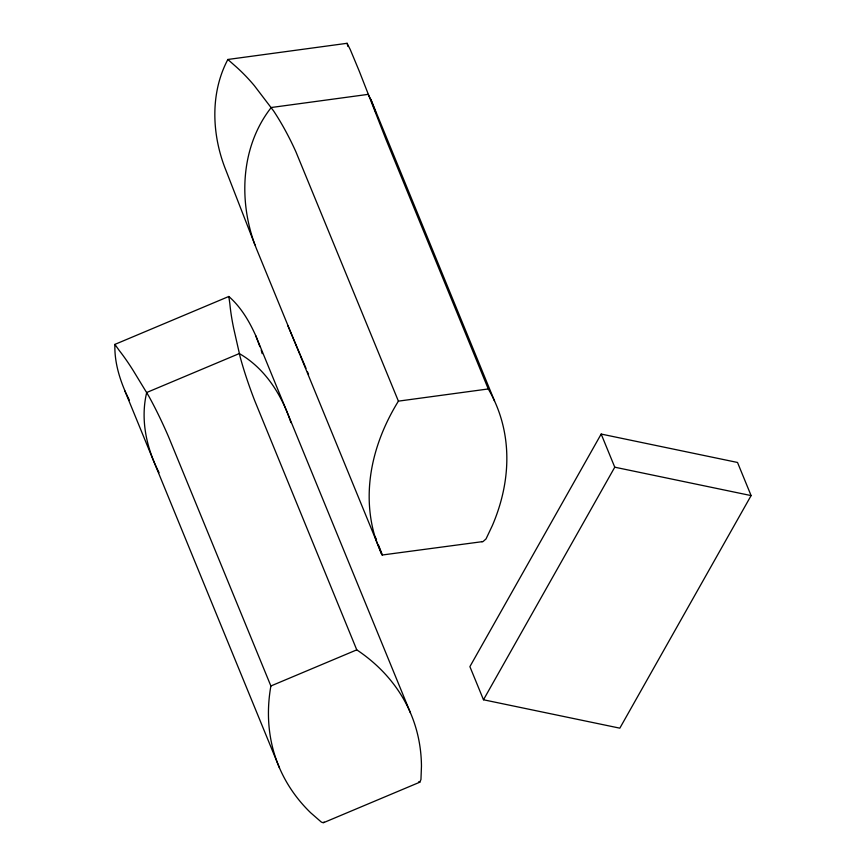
<?xml version="1.0" encoding="UTF-8"?>
<svg xmlns="http://www.w3.org/2000/svg" width="866" height="866" viewBox="0 0 866 866"><rect width="100%" height="100%" fill="white"/><g stroke="black" fill="none" stroke-linecap="round" stroke-linejoin="round"><path stroke-width="1.3" d="M227.866 59.473C209.799 93.431 211.834 135.453 225.95 170.364L256.585 249.094L382.133 555.019L483.033 541.564L486.01 538.955L492.332 525.619A250.555 182.953 -22.3 0 0 488.272 388.953L386.009 139.545L359.358 71.413A568.648 3.118 68 0 0 350.232 49.514L347.082 43.3L227.866 59.473L234.35 65.231A568.648 243.151 -81.9 0 1 254.344 85.658L273.559 110.87A545.461 254.149 -78.1 0 1 295.891 151.766L398.403 401.142A250.555 182.953 -22.3 0 0 376.45 541.347L381.397 553.807M601.177 434.061L469.892 666.636L483.488 699.771L619.829 728.165L751.103 495.59L737.518 462.466L601.177 434.061L614.763 467.196L483.488 699.771M324.155 822.094L323.018 822.7L321.351 822.083L310.721 812.817A250.555 182.953 -22.3 0 1 270.885 685.98L168.48 436.605A545.461 143.788 84.7 0 0 148.606 395.838L133.375 370.81A568.648 122.907 81.4 0 0 119.107 350.319L114.897 344.397L228.819 296.475C240.964 307.105 249.311 321.286 255.838 335.867L410.43 712.805M323.548 822.678L419.804 782.193L420.952 779.519L421.461 766.237A250.555 182.953 -22.3 0 0 356.77 649.857L254.593 400.384A545.461 152.145 49.6 0 1 240.25 357.301L233.733 328.593A568.648 131.87 52.9 0 1 229.847 303.739L228.819 296.475M270.885 685.98L356.77 649.857M419.804 782.193L418.592 781.846M398.403 401.142L488.272 388.953M481.604 541.542L482.297 541.672M614.763 467.196L751.103 495.59M494.551 401.023L370.897 99.514L368.115 94.372L271.231 107.514C240.943 146.083 238.399 200.024 254.94 244.861M114.897 344.397C114.334 361.165 119.14 377.652 125.819 392.872M159.073 472.674C146.516 448.296 140.184 419.588 146.7 392.504L239.287 353.566C265.093 368.331 281.84 394.907 290.911 422.597M126.284 393.835L129.37 400.244M287.913 325.865L300.037 354.281M300.524 355.45L305.979 368.299M381.668 553.147L381.267 552.172A1056.065 47.749 64.9 0 0 378.442 544.952M124.888 390.956L279.48 767.882M370.897 99.514L375.627 111.974M259.876 346.638L255.838 335.867M381.993 553.959L382.371 555.225M261.218 350.2L262.181 353.642M347.082 43.3L347.905 46.428M307.517 371.915A1056.065 47.749 64.9 0 1 308.545 374.35M375.054 536.346A1056.065 47.749 64.9 0 1 376.515 540.059"/></g></svg>
